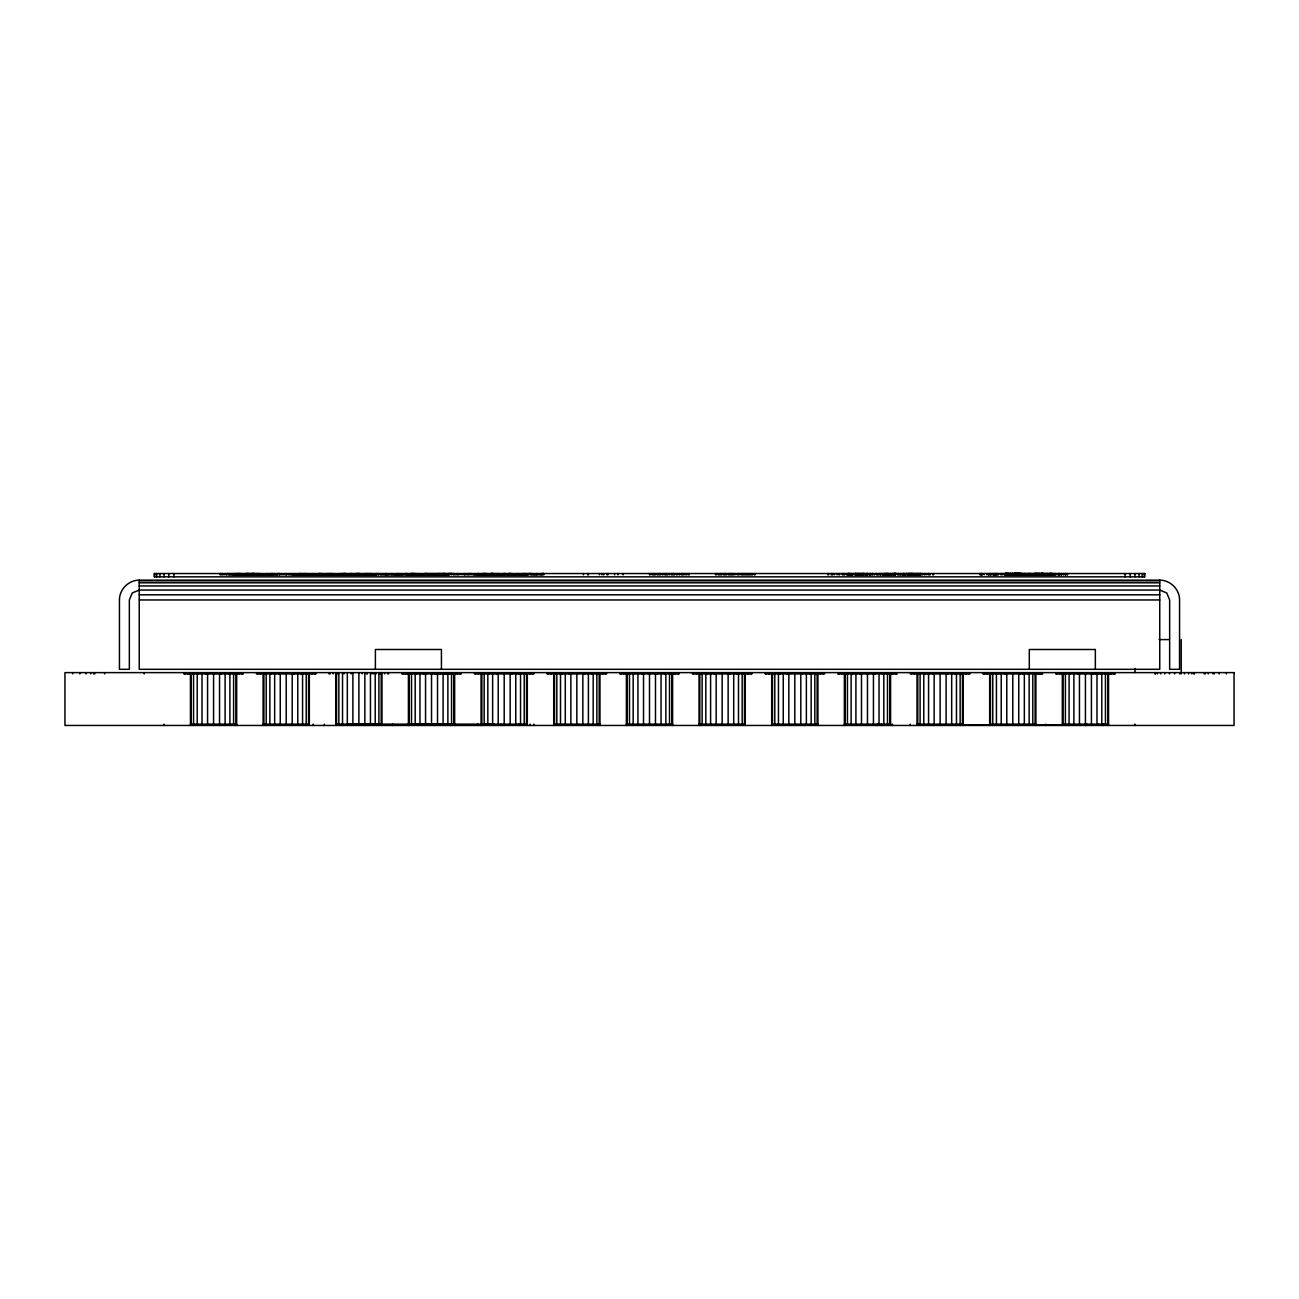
<?xml version="1.0" encoding="UTF-8"?>
<svg xmlns="http://www.w3.org/2000/svg" width="1299" height="1299" viewBox="0 0 1299 1299"><rect width="100%" height="100%" fill="white"/><g stroke="black" fill="none" stroke-linecap="round" stroke-linejoin="round"><path stroke-width="1.5" d="M880.121 574.856L880.121 573.541M1022.118 574.856L1020.673 573.541L1018.773 574.856L1017.003 573.541L1015.104 574.856L1015.363 573.541L1018.595 574.856L1022.118 573.541L1022.118 574.856L1019.342 573.541L1017.409 574.856L1016.484 573.541L1014.405 574.856L1012.7 573.541L1012.132 574.856L1010.752 573.541L1010.216 574.856L1009.128 573.541L1008.69 574.856L1007.699 573.541L1007.196 574.856L1006.27 573.541L1006.254 574.856L1008.446 573.541L1010.005 574.856L1011.726 573.541L1015.282 574.856L1016.321 573.541L1016.776 574.856L1018.773 573.541L1021.258 574.856L1021.42 573.541M885.918 573.541L885.918 574.856L888.289 573.541L888.646 574.856L888.662 573.541L889.377 574.856L890.286 573.541L890.952 574.856L890.968 573.541L891.26 574.856L894.021 573.541L894.394 574.856L894.881 573.541L895.043 574.856L895.352 573.541L895.238 574.856L894.881 573.541L893.761 574.856L892.121 573.541L891.747 574.856L890.546 573.541L888.76 574.856L888.76 573.541L886.34 574.856L884.749 573.541L883.742 574.856L880.349 573.541L878.205 574.856L876.435 573.541L872.473 574.856L872.473 573.541L869.534 574.856L868.203 573.541L866.595 574.856L864.046 573.541L863.283 574.856L862.081 573.541L860.23 574.856L860.247 573.541L858.769 574.856L855.684 573.541L855.83 574.856L856.512 573.541L857.535 574.856L858.899 573.541L862.098 574.856L862.406 573.541L870.249 574.856L872.441 573.541L882.589 574.856L882.589 573.541L892.933 574.856L895.693 573.541L902.984 574.856L903.601 573.541L910.924 574.856L910.924 573.541L913.782 574.856L915.259 573.541L916.25 574.856L917.987 573.541L918.49 574.856L919.66 573.541L920.033 574.856L920.374 573.541L920.601 574.856L920.601 573.541L920.52 574.856L920.114 573.541L919.416 574.856L918.799 573.541L918.003 574.856L917.565 573.541L915.99 574.856L915.99 573.541L914.155 574.856L913.246 573.541L912.125 574.856L910.128 573.541L909.966 574.856L908.618 573.541L906.978 574.856L907.14 573.541L904.883 574.856L903.877 573.541L903.649 574.856L900.012 573.541L900.012 574.856L896.342 573.541L894.849 574.856L892.64 573.541L891.114 574.856L887.331 573.541L886.941 574.856L886.34 573.541L885.48 574.856L885.041 573.541L883.369 574.856L881.566 573.541L880.446 574.856L879.748 573.541L877.361 574.856L875.851 573.541L874.617 574.856L871.856 573.541L871.856 574.856L867.618 573.541L867.602 574.856L866.352 573.541L863.575 574.856L863.575 573.541M1013.382 574.856L1013.252 573.541L1013.058 574.856L1012.132 573.541L1011.97 574.856L1010.216 573.541L1010.005 574.856L1005.264 573.541L1005.199 574.856L1005.767 573.541L1006.871 574.856L1007.699 573.541L1008.186 574.856L1009.291 573.541L1009.632 574.856L1010.801 573.541L1011.304 574.856L1012.197 573.541L1013.171 574.856L1014.373 573.541L1014.974 574.856L1016.435 573.541L1017.409 574.856L1019.066 573.541L1025.155 574.856L1036.099 573.541L1038.973 574.856L1042.431 573.541L1044.672 574.856L1047.108 573.541L1048.943 574.856L1050.355 573.541L1051.459 574.856L1052.011 573.541L1051.979 574.856L1051.346 573.541L1050.388 574.856L1050.258 573.541L1049.072 574.856L1049.04 573.541L1047.367 574.856L1047.286 573.541L1043.925 574.856L1042.675 573.541L1038.648 574.856L1036.894 573.541L1032.575 574.856L1019.926 573.541L1019.569 574.856L1018.773 573.541L1017.653 574.856L1016.711 573.541L1015.948 574.856L1015.022 573.541L1014.259 574.856L1014.275 573.541L1014.779 574.856L1015.233 573.541L1018.156 574.856L1018.871 573.541L1024.7 574.856L1036.375 573.541L1039.168 574.856L1042.171 573.541L1042.707 574.856L1045.127 573.541L1045.5 574.856L1047.286 573.541L1048.082 574.856L1050.599 573.541L1050.842 574.856L1051.784 573.541L1052.352 574.856L1052.32 573.541L1052.515 574.856M1005.264 574.856L1005.897 573.541L1007.407 574.856L1008.82 573.541L1014.73 574.856L1014.892 573.541L1015.25 574.856L1015.266 573.541L1014.503 574.856L1013.691 573.541L1013.723 574.856L1014.892 573.541L1012.782 574.856L1012.441 573.541L1010.963 574.856L1010.801 573.541L1009.81 574.856L1009.226 573.541L1008.998 574.856L1007.992 573.541L1006.985 574.856L1006.254 573.541L1005.491 574.856L1005.199 573.541L1005.491 574.856L1006.254 573.541L1006.985 574.856L1007.066 573.541L1009.063 574.856L1011.71 573.541L1012.976 574.856L1013.123 573.541M1013.853 573.541L1013.691 574.856M1014.275 574.856L1014.162 573.541L1014.47 574.856L1014.568 573.541L1014.649 574.856L1015.217 573.541L1015.85 574.856L1015.867 573.541L1016.662 574.856L1017.539 573.541L1017.442 574.856M1015.997 573.541L1015.12 574.856L1015.022 573.541L1015.25 574.856L1015.266 573.541L1015.477 574.856L1015.753 573.541L1016.208 574.856L1016.403 573.541L1016.857 574.856L1017.166 573.541L1017.62 574.856L1018.059 573.541L1019.13 574.856L1020.576 573.541L1020.576 574.856M1036.358 574.856L1039.135 573.541L1040.337 574.856L1041.392 573.541L1041.798 574.856L1041.977 573.541L1042.642 574.856L1042.659 573.541L1041.798 574.856L1041.1 573.541L1040.726 574.856L1039.931 573.541L1039.59 574.856L1038.94 573.541L1038.567 574.856L1037.852 573.541L1036.358 574.856L1035.108 573.541L1032.559 574.856L1032.559 573.541M1022.199 573.541L1020.9 574.856L1019.926 573.541L1018.66 574.856L1017.718 573.541L1017.653 574.856L1017.214 573.541L1016.662 574.856L1016.906 573.541M913.278 573.541L913.294 574.856L913.213 573.541L912.986 574.856L912.271 573.541L912.434 574.856L911.249 573.541L911.216 574.856L910.047 573.541L907.644 574.856L906.572 573.541L902.902 574.856L902.902 573.541M1016.662 574.856L1017.718 573.541M1051.297 574.856L1051.346 573.541M1015.834 574.856L1015.786 573.541M848.198 573.541L848.296 574.856L848.75 573.541L849.79 574.856L850.212 573.541L851.982 574.856L853.914 573.541L855.684 574.856L855.408 573.541L855.31 574.856L855.408 573.541L855.538 574.856L855.619 573.541L856.22 574.856L856.512 573.541L856.918 574.856L857.843 573.541L858.769 574.856L858.899 573.541L862.227 574.856L863.997 573.541L865.426 574.856L870.395 573.541L870.395 574.856M1015.201 573.541L1014.795 574.856M903.649 574.856L903.747 573.541M908.521 574.856L908.618 573.541M1014.47 574.856L1014.438 573.541M1015.282 574.856L1015.396 573.541L1015.477 574.856M883.369 574.856L883.288 573.541L884.505 574.856L884.651 573.541M848.604 574.856L848.75 573.541M1008.82 573.541L1009.063 574.856M856.301 574.856L856.512 573.541M887.412 574.856L887.72 573.541L887.509 574.856L887.363 573.541L887.331 574.856L887.038 573.541L886.665 574.856L885.804 573.541L884.505 574.856M1011.483 574.856L1011.71 573.541L1011.791 574.856M1007.992 573.541L1007.748 574.856L1007.699 573.541M1037.609 574.856L1037.852 573.541M1017.945 573.541L1017.685 574.856L1017.929 573.541L1018.578 574.856L1018.773 573.541L1018.854 574.856L1019.991 573.541L1020.024 574.856L1020.998 573.541L1022.475 574.856L1024.846 573.541L1024.781 574.856M1041.36 574.856L1041.619 573.541L1042.48 574.856L1043.698 573.541L1043.714 574.856L1042.707 573.541M848.198 574.856L848.474 573.541L848.718 574.856L849.319 573.541L850.26 574.856L851.332 573.541L852.355 574.856L855.018 573.541L855.018 574.856M1043.682 573.541L1043.682 574.856L1043.535 573.541L1042.642 574.856M851.982 574.856L852.323 573.541L852.29 574.856M858.623 574.856L857.843 573.541L857.486 574.856L857.925 573.541M857.324 574.856L857.843 573.541M1018.773 574.856L1019.309 573.541M1005.199 573.541L1005.637 574.856L1006.465 573.541L1006.774 574.856L1007.375 573.541L1008.641 574.856L1008.641 573.541L1008.381 574.856M859.402 574.856L860.23 573.541L860.23 574.856M1035.303 574.856L1035.108 573.541L1035.953 574.856L1037.414 573.541L1037.95 574.856L1041.619 573.541M863.575 574.856L863.218 573.541L859.97 574.856L858.899 573.541L858.996 574.856M1032.299 574.856L1036.099 573.541M139.253 580.15C128.65 580.085 119.378 589.356 119.443 599.959L119.443 669.31L129.348 669.31L129.348 599.959L132.254 592.961L139.253 590.055L1159.747 590.055L1166.746 592.961L1169.652 599.959L1169.652 669.31L1179.557 669.31L1179.557 599.959C1179.622 589.356 1170.35 580.085 1159.747 580.15L139.253 580.15L139.253 669.31L1159.747 669.31L1159.747 580.15M317.362 574.775C289.239 573.379 261.359 574.548 233.382 574.207L239.99 574.856L253.191 573.541L277.726 574.775M238.09 574.775L220.164 573.541L220.164 574.856C250.35 573.606 280.438 573.931 310.753 574.775M244.602 574.791L226.773 574.207L319.245 574.207M261.684 574.775C298.575 573.297 335.174 574.596 372.082 574.207L360.765 574.775M264.46 574.824L233.382 574.207C281.445 574.19 328.744 573.671 376.71 574.791L347.547 574.775M286.884 574.791L233.382 574.207C274.722 573.914 315.641 573.687 356.9 574.791M297.536 574.775L286.218 574.207C307.668 574.207 328.891 573.557 350.389 574.775M319.245 574.856L319.245 573.541C345.014 575.83 370.718 572.518 396.617 574.775M301.319 574.775C335.418 573.801 369.111 573.801 403.226 574.775M337.172 574.775L325.854 574.207C358.167 574.093 390.479 573.638 422.938 574.791M365.474 574.856L365.474 573.541C393.402 575.701 421.266 572.615 449.373 574.791C424.14 573.736 399.199 573.752 373.966 574.775M341.036 574.791C375.086 573.752 408.73 573.752 442.764 574.791M398.501 574.856L398.501 573.541L385.3 574.856L385.3 573.541L398.501 574.856L411.718 573.541L438.136 574.207L413.602 574.808L438.136 573.541L451.354 574.207L433.509 574.791M380.575 574.775C404.265 573.638 427.663 574.109 451.354 574.207L426.819 574.808L451.354 573.541L464.555 574.207L453.237 574.775M409.834 574.775L398.501 574.207C441.969 574.531 485.112 573.509 528.725 574.775M416.346 574.791L398.501 574.207C446.304 574.629 494.01 572.989 541.927 574.775M424.919 574.856L424.919 573.541C451.321 575.749 477.626 572.794 504.191 574.207L492.873 574.775L530.609 573.541L543.826 574.856L543.826 573.541L519.291 574.775M431.528 574.856L431.528 573.541C466.633 575.506 501.836 572.859 537.218 574.207M477.772 574.207L502.307 574.775M517.392 574.856L517.392 573.541L524 574.207L517.392 574.856L504.191 573.541L490.973 574.856L490.973 573.541L517.392 574.207M510.799 574.856L510.799 573.541L497.582 574.856L497.582 573.541L510.799 574.856L524 573.541L537.218 574.856L537.218 573.541L524 574.856L510.799 573.541L486.264 574.775M543.826 573.541L530.609 574.856L530.609 573.541M266.409 573.541L266.409 574.856L253.191 573.541L239.99 574.207L251.308 574.775M248.482 574.775L273.017 573.541L273.017 574.856M255.075 574.775L279.61 573.541L279.61 574.856M288.102 574.775L332.463 573.541L332.463 574.856M294.711 574.775L306.028 574.207M321.129 574.775L345.664 573.541L345.664 574.856M327.738 574.775L352.273 573.541L352.273 574.856M365.474 574.207L378.691 573.541L378.691 574.856M367.373 574.775L378.691 574.207M406.993 574.775L418.327 574.207L405.109 573.541L405.109 574.856M420.21 574.775L444.745 573.541L444.745 574.856M469.28 574.775L457.946 574.207L471.164 573.541L471.164 574.856M512.683 574.775L524 574.207L488.343 574.791M228.754 574.791L259.8 573.541L259.8 574.856M248.564 574.791L266.409 574.207L246.583 573.541L233.382 574.856L233.382 573.541L273.017 574.207M345.664 573.541L325.854 574.207L343.683 574.791M321.226 574.791L358.881 573.541L372.082 574.856L372.082 573.541L352.273 574.207M407.09 574.791L444.745 573.541M235.265 574.808L259.8 574.207M473.047 574.808L497.582 574.207M479.656 574.808L504.191 574.207L490.973 573.541L504.191 574.856L504.191 573.541M253.191 574.207L226.773 574.207L239.99 573.541L239.99 574.856M279.61 574.207L370.101 574.791M424.919 574.207L451.354 573.541L451.354 574.856M457.946 574.207L495.698 574.808M139.253 580.815L1159.747 580.815M139.253 582.796L1159.747 582.796M139.253 585.946L1159.747 585.946M139.253 594.828L1159.747 594.828M139.253 599.959L1159.747 599.959M1159.098 639.595L1169.149 639.595M190.45 724.144L236.678 724.144M263.096 724.144L309.341 724.144M335.759 724.144L381.987 724.144M408.422 724.144L454.65 724.144M481.068 724.144L527.313 724.144M553.731 724.144L599.959 724.144M626.378 724.144L672.622 724.144M699.041 724.144L745.269 724.144M771.687 724.144L817.932 724.144M844.35 724.144L890.578 724.144M917.013 724.144L963.241 724.144M989.659 724.144L1035.904 724.144M1062.322 724.144L1108.55 724.144M917.013 724.793L1062.322 724.793M330.514 574.824L299.436 574.207L317.265 574.791M424.919 573.541L451.354 574.207M508.899 574.775L484.381 573.541L471.164 574.207L482.481 574.775M436.253 574.775L411.718 573.541L411.718 574.856M405.109 574.207L416.427 574.775M356.981 574.775L345.664 574.207L358.881 573.541L358.881 574.856M319.245 573.541L343.78 574.775M323.971 574.775L299.436 573.541L299.436 574.856M304.145 574.775L292.827 574.207L306.028 573.541L306.028 574.856M271.118 574.775L246.583 573.541L246.583 574.856M257.916 574.775L226.773 573.541L226.773 574.856M490.973 574.207L484.381 573.541L484.381 574.856M484.381 574.207L477.772 573.541L477.772 574.856M1007.082 573.541L1007.407 574.856M1012.749 573.541L1012.976 574.856M920.114 573.541L920.277 574.856L920.309 573.541M867.31 573.541L867.456 574.856L867.472 573.541M865.28 573.541L865.426 574.856M1043.487 573.541L1043.568 574.856M855.408 573.541L855.44 574.856M912.271 573.541L912.288 574.856M893.761 573.541L893.761 574.856M894.881 573.541L894.881 574.856M876.435 573.541L876.435 574.856M866.157 573.541L866.157 574.856M1226.353 672.622L1226.353 673.937M1219.193 672.622L1219.193 673.937M1214.24 672.622L1214.24 673.937M1213.039 672.622L1213.039 673.937M1208.314 672.622L1208.314 673.937M1205.342 672.622L1205.342 673.937M1204.319 672.622L1204.319 673.937M1194.414 672.622L1194.414 673.937M1193.749 672.622L1193.749 673.937M1191.768 672.622L1191.768 673.937M1188.617 672.622L1188.617 673.937M1184.509 672.622L1184.509 673.937M1181.213 639.595L1181.213 673.937M1179.736 672.622L1179.736 673.937M1174.605 672.622L1174.605 673.937M1169.473 672.622L1169.473 673.937M1164.7 672.622L1164.7 673.937M1160.592 672.622L1160.592 673.937M1157.441 672.622L1157.441 673.937M1155.461 672.622L1155.461 673.937M1154.795 672.622L1154.795 673.937M1144.208 573.541L1144.208 576.837M1142.227 573.541L1142.227 576.837M1139.077 573.541L1139.077 576.837M1134.969 573.541L1134.969 576.837M1134.969 668.725L1134.969 672.622M1134.969 724.144L1134.969 725.459M1130.195 573.541L1130.195 576.837M1125.064 573.541L1125.064 576.837M1115.159 672.622L1115.159 673.937L1055.714 673.937L1055.714 672.622M1114.152 672.622L1114.152 673.937M1111.181 672.622L1111.181 673.937M1110.028 672.622L1110.028 673.937M1108.55 673.937L1108.55 725.459M1107.771 673.937L1107.771 724.144M1106.456 672.622L1106.456 673.937M1105.449 673.937L1105.449 724.144M1105.254 672.622L1105.254 673.937M1103.322 724.144L1103.322 725.459M1101.942 724.144L1101.942 725.459M1101.779 673.937L1101.779 724.144M1101.146 672.622L1101.146 673.937M1100.302 672.622L1100.302 673.937M1098.126 724.144L1098.126 725.459M1097.996 672.622L1097.996 673.937M1096.989 673.937L1096.989 724.144M1096.015 672.622L1096.015 673.937M1095.349 669.31L1095.349 649.5L1029.295 649.5L1029.295 669.31M1095.349 672.622L1095.349 673.937M1093.125 672.622L1093.125 673.937M1091.42 673.937L1091.42 724.144M1086.906 724.144L1086.906 725.459M1085.802 724.144L1085.802 725.459M1085.428 672.622L1085.428 724.144M1079.453 673.937L1079.453 724.144M1077.748 672.622L1077.748 673.937M1073.883 673.937L1073.883 724.144M1070.571 672.622L1070.571 673.937M1069.093 673.937L1069.061 725.459M1068.281 724.144L1068.281 725.459M1067.583 573.541L1067.583 574.856M1067.047 573.541L1067.047 574.856M1065.7 573.541L1065.7 574.856M1065.472 573.541L1065.472 574.856M1065.407 673.937L1065.407 724.144M1065.229 573.541L1065.229 574.856M1064.417 672.622L1064.417 673.937M1063.849 573.541L1063.849 574.856M1062.988 573.541L1062.988 574.856M1063.102 673.937L1063.102 724.144M1062.322 673.937L1062.322 725.459M1061.786 573.541L1061.656 574.856M1061.38 573.541L1061.38 574.856M1060.114 573.541L1060.114 574.856M1059.74 573.541L1059.692 574.856M1059.692 672.622L1059.692 673.937M1059.27 573.541L1059.27 574.856M1058.799 573.541L1058.799 574.856M1058.425 573.541L1058.425 574.856M1057.159 573.541L1057.159 574.856M1056.72 672.622L1056.72 673.937M1055.941 573.541L1055.892 574.856M1055.454 573.541L1055.454 574.856M1054.626 573.541L1054.626 574.856M1054.203 573.541L1054.203 574.856M1053.781 573.541L1053.781 574.856M1053.359 573.541L1053.229 574.856M1052.758 573.541L1052.758 574.856M1051.881 573.541L1051.881 574.856M1051.817 573.541L1051.67 574.856M1050.859 573.541L1050.826 574.856M1050.306 573.541L1050.306 574.856M1050.063 573.541L1050.063 574.856M1049.917 573.541L1049.917 574.856M1049.608 573.541L1049.608 574.856M1049.267 573.541L1049.267 574.856M1048.309 573.541L1048.374 574.856M1046.88 573.541L1046.88 574.856M1046.15 573.541L1046.15 574.856M1045.809 724.144L1045.809 725.459M1045.175 573.541L1045.175 574.856M1044.981 573.541L1044.981 574.856M1044.039 573.541L1044.039 574.856M1043.016 573.541L1043.016 574.856M1042.496 672.622L1042.496 673.937L983.051 673.937L983.051 672.622M1041.83 672.622L1041.83 673.937M1041.733 573.541L1041.733 574.856M1041.295 573.541L1041.295 574.856M1041.489 672.622L1041.489 673.937M1040.986 573.541L1040.986 574.856M1040.32 573.541L1040.32 574.856M1039.931 573.541L1040.012 574.856M1039.866 573.541L1039.866 574.856M1039.85 672.622L1039.85 673.937M1038.908 573.541L1038.908 574.856M1038.697 573.541L1038.794 574.856M1038.291 573.541L1038.551 574.856M1038.518 672.622L1038.518 673.937M1038.096 573.541L1038.08 574.856M1037.446 573.541L1037.446 574.856M1037.008 573.541L1037.008 574.856M1036.732 573.541L1036.732 574.856M1036.699 672.622L1036.699 673.937M1036.586 574.856L1036.44 573.541L1036.196 574.856M1035.904 673.937L1035.904 725.459M1035.709 573.541L1035.741 574.856M1035.108 673.937L1035.108 724.144M1034.913 573.541L1034.913 574.856M1034.718 573.541L1034.718 574.856M1034.491 573.541L1034.491 574.856M1034.215 573.541L1034.215 574.856M1033.793 672.622L1033.793 673.937M1033.647 573.541L1033.647 574.856M1032.802 573.541L1032.802 574.856M1032.802 673.937L1032.802 724.144M1032.591 672.622L1032.591 673.937M1031.958 573.541L1031.958 574.856M1031.568 573.541L1031.666 574.856M1031.114 573.541L1031.114 574.856M1030.692 573.541L1030.692 574.856M1030.269 573.541L1030.383 574.856M1030.123 573.541L1030.123 574.856M1029.847 573.541L1029.847 574.856M1029.425 573.541L1029.425 574.856M1029.214 573.541L1029.214 574.856M1029.133 673.937L1029.133 724.144M1028.581 573.541L1028.581 574.856M1028.532 573.541L1028.532 574.856M1028.159 573.541L1028.159 574.856M1027.736 573.541L1027.866 574.856M1027.818 672.622L1027.818 673.937M1027.639 672.622L1027.639 673.937M1027.314 573.541L1027.314 574.856M1026.941 573.541L1026.941 574.856M1025.804 573.541L1025.804 574.856M1025.349 573.541L1025.349 574.856M1025.203 573.541L1025.203 574.856M1024.521 573.541L1024.554 574.856M1024.359 573.541L1024.359 574.856M1024.343 673.937L1024.343 724.144M1023.921 573.541L1023.921 574.856M1023.174 573.541L1023.303 574.856M1022.898 573.541L1023.125 574.856M1022.686 573.541L1022.686 574.856M1022.686 672.622L1022.686 673.937M1021.842 573.541L1021.842 574.856M1020.998 573.541L1020.998 574.856M1020.478 672.622L1020.478 673.937M1020.251 573.541L1020.251 574.856M1020.153 573.541L1020.153 574.856M1019.731 573.541L1019.731 574.856M1018.903 573.541L1018.936 574.856M1018.757 673.937L1018.725 725.459M1018.172 573.541L1018.172 574.856M1017.085 573.541L1017.085 574.856M1016.175 573.541L1016.175 574.856M1012.782 672.622L1012.782 724.144M1010.963 573.541L1010.963 574.856M1010.541 573.541L1010.541 574.856M1009.388 573.541L1009.388 574.856M1008.138 573.541L1008.235 574.856M1007.569 573.541L1007.618 574.856M1006.644 573.541L1006.644 574.856M1006.79 673.937L1006.79 724.144M1006.368 573.541L1006.628 574.856M1005.929 573.541L1005.929 574.856M1005.67 573.541L1005.783 574.856M1005.345 573.541L1005.41 574.856M1005.085 672.622L1005.085 673.937M1004.679 573.541L1004.679 574.856M1002.99 573.541L1002.99 574.856M1001.87 573.541L1001.805 574.856M1001.22 673.937L1001.22 724.144M1000.409 573.541L1000.652 574.856M998.541 573.541L998.541 574.856M997.924 672.622L997.924 673.937M997.356 573.541L997.356 574.856M997.047 573.541L997.031 574.856M996.43 673.937L996.43 724.144M996.187 573.541L996.187 574.856M995.797 573.541L995.911 574.856M995.131 573.541L995.131 574.856M994.076 574.856L994.027 573.541L993.881 574.856M993.573 573.541L993.573 574.856M992.761 673.937L992.761 724.144M992.452 573.541L992.452 574.856M991.77 672.622L991.77 673.937M991.429 573.541L991.429 574.856M990.471 573.541L990.471 574.856M990.455 673.937L990.455 724.144M990.228 573.541L990.228 574.856M989.659 673.937L989.659 725.459M989.156 573.541L989.156 574.856M988.766 573.541L988.766 574.856M988.068 573.541L988.068 574.856M987.045 672.622L987.045 673.937M986.834 573.541L986.802 574.856M984.204 573.541L984.204 574.856M984.074 672.622L984.074 673.937M982.401 573.541L982.401 574.856M981.768 573.541L981.768 574.856M981.411 573.541L981.427 574.856M981.086 573.541L981.086 574.856M980.891 573.541L980.891 574.856M979.901 573.541L980.047 574.856M969.85 672.622L969.85 673.937L910.404 673.937L910.404 672.622M968.827 672.622L968.827 673.937M965.871 672.622L965.871 673.937M963.241 673.937L963.241 725.459M962.462 673.937L962.462 724.144M961.146 672.622L961.146 673.937M960.594 724.144L960.594 725.459M960.14 673.937L960.14 724.144M956.47 673.937L956.47 724.144M954.992 672.622L954.992 673.937M951.68 673.937L951.68 724.144M947.815 672.622L947.815 673.937M946.11 673.937L946.11 724.144M940.119 672.622L940.119 724.144M934.143 673.937L934.143 724.144M933.526 573.541L933.526 574.856M933.526 724.144L933.526 725.459M932.682 573.541L932.682 574.856M932.438 672.622L932.438 673.937M930.149 573.541L930.149 574.856M929.305 573.541L929.305 574.856M928.46 573.541L928.46 574.856M928.558 673.937L928.558 724.144M926.772 573.541L926.772 574.856M925.261 672.622L925.261 673.937M925.083 573.541L925.083 574.856M924.239 573.541L924.239 574.856M923.784 673.937L923.784 724.144M922.55 573.541L922.55 574.856M921.722 573.541L921.722 574.856M920.098 673.937L920.098 724.144M919.189 573.541L919.189 574.856M919.107 672.622L919.107 673.937M918.344 573.541L918.344 574.856M917.792 673.937L917.792 724.144M917.5 573.541L917.5 574.856M917.013 673.937L917.013 725.459M916.656 573.541L916.656 574.856M915.811 573.541L915.811 574.856M914.967 573.541L914.967 574.856M914.382 672.622L914.382 673.937M914.123 573.541L914.123 574.856M911.817 573.541L911.817 574.856M911.508 573.541L911.508 574.856M911.411 672.622L911.411 673.937M911.265 573.541L911.265 574.856M910.745 573.541L910.745 574.856M910.063 574.856L910.063 573.541L907.676 574.856L907.465 573.541L907.043 574.856L906.556 573.541L904.575 574.856L902.123 573.541L902.123 574.856M910.258 724.144L910.258 725.459M909.917 573.541L909.917 574.856M909.332 573.541L909.332 574.856M909.073 573.541L909.073 574.856M908.228 573.541L908.228 574.856M905.695 573.541L905.695 574.856M904.851 573.541L904.851 574.856M903.162 573.541L903.162 574.856M900.629 573.541L900.629 574.856M898.94 573.541L898.94 574.856M898.096 573.541L898.096 574.856M897.268 573.541L897.268 574.856M897.187 672.622L897.187 673.937L837.741 673.937L837.741 672.622M896.18 672.622L896.18 673.937M895.352 573.541L895.352 574.856M894.735 573.541L894.735 574.856M893.891 573.541L893.891 574.856M893.209 672.622L893.209 673.937M892.413 724.144L892.413 725.459M890.578 673.937L890.578 725.459M889.799 673.937L889.799 724.144M888.484 672.622L888.484 673.937M887.493 673.937L887.493 724.144M883.807 673.937L883.807 724.144M882.33 672.622L882.33 673.937M881.209 724.144L881.209 725.459M879.033 673.937L879.033 724.144M877.377 724.144L877.377 725.459M875.169 672.622L875.169 673.937M873.448 673.937L873.448 724.144M869.486 573.541L869.486 574.856M867.472 672.622L867.472 724.144M866.628 573.541L866.628 574.856M864.095 573.541L864.095 574.856M863.25 573.541L863.234 574.856L861.123 573.541L860.052 574.856L859.97 573.541M862.406 573.541L862.406 574.856M861.481 673.937L861.481 724.144M860.717 573.541L860.717 574.856M859.776 672.622L859.776 673.937M858.201 573.541L858.201 574.856M855.911 673.937L855.911 724.144M853.134 573.541L853.134 574.856M852.599 672.622L852.599 673.937M851.446 573.541L851.446 574.856M851.121 673.937L851.121 724.144M850.601 573.541L850.601 574.856M849.757 573.541L849.757 574.856M849.367 573.541L849.367 574.856M848.913 573.541L848.913 574.856M848.068 573.541L848.068 574.856M847.224 573.541L847.224 574.856M847.451 673.937L847.451 724.144M846.445 672.622L846.445 673.937M846.38 573.541L846.38 574.856M845.146 673.937L845.146 724.144M844.707 573.541L844.707 574.856M844.35 673.937L844.35 725.459M843.863 573.541L843.863 574.856M843.019 573.541L843.019 574.856M842.174 573.541L842.174 574.856M841.72 672.622L841.72 673.937M839.641 573.541L839.641 574.856M838.797 573.541L838.797 574.856M838.764 672.622L838.764 673.937M837.108 573.541L837.108 574.856M834.575 573.541L834.575 574.856M832.903 573.541L832.903 574.856M832.058 573.541L832.058 574.856M831.214 573.541L831.214 574.856M828.681 573.541L828.681 574.856M827.836 573.541L827.836 574.856M824.54 672.622L824.54 673.937L765.095 673.937L765.095 672.622M823.517 672.622L823.517 673.937M820.546 672.622L820.546 673.937M817.932 673.937L817.932 725.459M817.136 673.937L817.136 724.144M815.837 672.622L815.837 673.937M814.83 673.937L814.83 724.144M811.161 673.937L811.161 724.144M809.667 672.622L809.667 673.937M806.37 673.937L806.37 724.144M802.506 672.622L802.506 673.937M800.801 673.937L800.801 724.144M794.809 672.622L794.809 724.144M788.834 673.937L788.834 724.144M787.113 672.622L787.113 673.937M783.248 673.937L783.248 724.144M779.952 672.622L779.952 673.937M778.458 673.937L778.458 724.144M774.789 673.937L774.789 724.144M773.798 672.622L773.798 673.937M772.483 673.937L772.483 724.144M771.687 673.937L771.687 725.459M769.073 672.622L769.073 673.937M766.101 672.622L766.101 673.937M755.174 573.541L755.174 574.856M754.346 573.541L754.346 574.856M752.657 573.541L752.657 574.856M751.812 573.541L751.812 574.856M751.877 672.622L751.877 673.937L692.432 673.937L692.432 672.622M750.968 573.541L750.968 574.856M750.871 672.622L750.871 673.937M750.124 573.541L750.124 574.856M749.279 573.541L749.279 574.856M748.435 573.541L748.435 574.856M747.899 672.622L747.899 673.937M747.591 573.541L747.591 574.856M746.746 573.541L746.746 574.856M745.902 573.541L745.902 574.856M745.269 673.937L745.269 725.459M745.058 573.541L745.058 574.856M744.489 673.937L744.489 724.144M744.213 573.541L744.213 574.856M743.369 573.541L743.369 574.856M743.174 672.622L743.174 673.937M742.541 573.541L742.541 574.856M742.184 673.937L742.184 724.144M741.697 573.541L741.697 574.856M740.852 573.541L740.852 574.856M739.163 573.541L739.163 574.856M738.498 673.937L738.498 724.144M738.319 573.541L738.319 574.856M737.475 573.541L737.475 574.856M737.02 672.622L737.02 673.937M735.786 573.541L735.786 574.856M734.097 573.541L734.097 574.856M733.708 673.937L733.708 724.144M733.253 573.541L733.253 574.856M732.409 573.541L732.409 574.856M731.564 573.541L731.564 574.856M730.736 573.541L730.736 574.856M729.892 573.541L729.892 574.856M729.843 672.622L729.843 673.937M729.048 573.541L729.048 574.856M728.203 573.541L728.203 574.856M728.138 673.937L728.138 724.144M726.514 573.541L726.514 574.856M725.67 573.541L725.67 574.856M724.826 573.541L724.826 574.856M723.981 573.541L723.981 574.856M723.137 573.541L723.137 574.856M722.163 672.622L722.163 724.144M721.448 573.541L721.448 574.856M720.604 573.541L720.604 574.856M719.76 573.541L719.76 574.856M718.932 573.541L718.932 574.856M718.087 573.541L718.087 574.856M716.399 573.541L716.399 574.856M716.171 673.937L716.171 724.144M715.554 573.541L715.554 574.856M714.466 672.622L714.466 673.937M710.602 673.937L710.602 724.144M707.289 672.622L707.289 673.937M705.812 673.937L705.812 724.144M702.142 673.937L702.142 724.144M701.135 672.622L701.135 673.937M699.82 673.937L699.82 724.144M699.041 673.937L699.041 725.459M696.41 672.622L696.41 673.937M693.439 672.622L693.439 673.937M689.136 573.541L689.136 574.856M688.291 573.541L688.291 574.856M686.603 573.541L686.603 574.856M685.758 573.541L685.758 574.856M684.07 573.541L684.07 574.856M683.225 573.541L683.225 574.856M682.381 573.541L682.381 574.856M681.537 573.541L681.537 574.856M679.848 573.541L679.848 574.856M679.231 672.622L679.231 673.937L619.769 673.937L619.769 672.622M679.02 573.541L679.02 574.856M678.208 672.622L678.208 673.937M677.331 573.541L677.331 574.856M676.487 573.541L676.487 574.856M675.236 672.622L675.236 673.937M674.798 573.541L674.798 574.856M673.954 573.541L673.954 574.856M673.109 573.541L673.109 574.856M672.622 673.937L672.622 725.459M672.265 573.541L672.265 574.856M671.827 673.937L671.827 724.144M671.421 573.541L671.421 574.856M670.511 672.622L670.511 673.937M669.732 573.541L669.732 574.856M669.521 673.937L669.521 724.144M668.043 573.541L668.043 574.856M667.215 573.541L667.215 574.856M666.371 573.541L666.371 574.856M665.851 673.937L665.851 724.144M665.526 573.541L665.526 574.856M664.682 573.541L664.682 574.856M664.357 672.622L664.357 673.937M662.993 573.541L662.993 574.856M662.149 573.541L662.149 574.856M661.061 673.937L661.061 724.144M660.46 573.541L660.46 574.856M659.616 573.541L659.616 574.856M658.772 573.541L658.772 574.856M657.927 573.541L657.927 574.856M657.083 573.541L657.083 574.856M657.197 672.622L657.197 673.937M655.41 573.541L655.41 574.856M655.475 673.937L655.475 724.144M654.566 573.541L654.566 574.856M653.722 573.541L653.722 574.856M652.877 573.541L652.877 574.856M652.033 573.541L652.033 574.856M650.344 573.541L650.344 574.856M649.5 573.541L649.5 574.856M649.5 672.622L649.5 724.144M643.525 673.937L643.525 724.144M641.803 672.622L641.803 673.937M637.939 673.937L637.939 724.144M634.643 672.622L634.643 673.937M633.149 673.937L633.149 724.144M629.479 673.937L629.479 724.144M628.489 672.622L628.489 673.937M627.173 673.937L627.173 724.144M626.378 673.937L626.378 725.459M623.764 672.622L623.764 673.937M623.082 573.541L623.082 574.856M620.792 672.622L620.792 673.937M618.015 573.541L618.015 574.856M614.654 573.541L614.654 574.856M607.9 573.541L607.9 574.856M607.055 573.541L607.055 574.856M606.568 672.622L606.568 673.937L547.123 673.937L547.123 672.622M605.561 672.622L605.561 673.937M603.694 573.541L603.694 574.856M602.59 672.622L602.59 673.937M602.005 573.541L602.005 574.856M599.959 673.937L599.959 725.459M599.472 573.541L599.472 574.856M599.18 673.937L599.18 724.144M597.865 672.622L597.865 673.937M596.858 673.937L596.858 724.144M593.188 673.937L593.188 724.144M591.711 672.622L591.711 673.937M588.512 573.541L588.512 574.856M588.398 673.937L588.398 724.144M587.668 573.541L587.668 574.856M584.534 672.622L584.534 673.937M583.446 573.541L583.446 574.856M582.829 673.937L582.829 724.144M576.837 672.622L576.837 724.144M570.862 673.937L570.862 724.144M569.157 672.622L569.157 673.937M565.292 673.937L565.292 724.144M561.98 672.622L561.98 673.937M560.502 673.937L560.502 724.144M556.816 673.937L556.816 724.144M555.826 672.622L555.826 673.937M554.511 673.937L554.511 724.144M553.731 673.937L553.731 725.459M551.101 672.622L551.101 673.937M548.129 672.622L548.129 673.937M533.905 672.622L533.905 673.937L474.46 673.937L474.46 672.622M533.905 724.144L533.905 725.459M532.899 672.622L532.899 673.937M530.089 724.144L530.089 725.459M529.927 672.622L529.927 673.937M527.313 673.937L527.313 725.459M526.517 673.937L526.517 724.144M525.202 672.622L525.202 673.937M524.211 673.937L524.211 724.144M524 573.541L524 574.856M520.542 673.937L520.542 724.144M519.048 672.622L519.048 673.937M518.869 724.144L518.869 725.459M515.752 673.937L515.752 724.144M511.887 672.622L511.887 673.937M510.166 673.937L510.166 724.144M504.191 672.622L504.191 724.144M501.024 724.144L501.024 725.459M498.199 673.937L498.199 724.144M496.494 672.622L496.494 673.937M494.286 724.144L348.976 724.144M492.63 673.937L492.63 724.144M489.333 672.622L489.333 673.937M487.839 673.937L487.839 724.144M484.17 673.937L484.17 724.144M483.163 672.622L483.163 673.937M481.864 673.937L481.864 724.144M481.068 673.937L481.068 725.459M478.454 672.622L478.454 673.937M477.772 724.144L477.772 725.459M475.483 672.622L475.483 673.937M464.555 573.541L464.555 574.856M461.259 672.622L461.259 673.937L401.813 673.937L401.813 672.622M460.236 672.622L460.236 673.937M457.946 573.541L457.946 574.856M457.28 672.622L457.28 673.937M454.65 672.622L454.65 725.459M453.854 673.937L453.854 724.144M452.555 672.622L452.555 673.937M451.549 673.937L451.549 724.144M450.688 724.144L450.688 725.459M449.519 672.622L449.519 673.937M447.879 673.937L447.879 724.144M446.401 672.622L446.401 673.937M444.745 672.622L444.745 673.937M443.089 673.937L443.089 724.144M441.433 669.31L441.433 649.5L375.395 649.5L375.395 669.31M440.637 672.622L440.637 673.937M439.224 672.622L439.224 673.937M438.136 573.541L438.136 574.856M437.519 673.937L437.519 724.144M437.487 672.622L437.487 673.937M435.506 672.622L435.506 673.937M434.84 672.622L434.84 673.937M431.528 672.622L431.528 724.144M425.552 673.937L425.552 724.144M423.831 672.622L423.831 673.937M421.623 724.144L421.623 725.459M419.967 673.937L419.967 724.144M418.327 573.541L418.327 574.856M416.67 672.622L416.67 673.937M415.193 673.937L415.193 724.144M411.507 673.937L411.507 724.144M410.516 672.622L410.516 673.937M409.201 673.937L409.201 724.144M408.422 673.937L408.422 725.459M405.791 672.622L405.791 673.937M402.82 672.622L402.82 673.937M392.558 724.144L392.558 725.459M391.908 573.541L391.908 574.856M388.596 672.622L388.596 673.937M387.589 672.622L387.589 673.937M384.618 672.622L384.618 673.937M381.987 672.622L381.987 725.459M381.321 672.622L381.321 673.937M381.208 672.622L381.208 724.144M379.893 672.622L379.893 673.937M379.34 672.622L379.34 673.937M378.902 672.622L378.902 724.144M376.19 672.622L376.19 673.937M375.216 672.622L375.216 724.144M373.739 672.622L373.739 673.937M372.082 672.622L372.082 673.937M370.442 672.622L370.442 724.144M367.308 672.622L367.308 673.937M366.562 672.622L366.562 673.937M365.474 724.144L365.474 725.459M364.857 672.622L364.857 724.144M362.177 672.622L362.177 673.937M358.881 672.622L358.881 724.144M352.89 672.622L352.89 724.144M351.185 672.622L351.185 673.937M347.32 672.622L347.32 724.144M344.008 672.622L344.008 673.937M342.53 672.622L342.53 724.144M342.222 724.144L342.222 725.459M339.055 573.541L339.055 574.856M338.86 672.622L338.86 724.144M337.854 672.622L337.854 673.937M336.538 672.622L336.538 724.144M335.759 672.622L335.759 725.459M333.129 672.622L333.129 673.937M330.173 672.622L330.173 673.937M329.15 672.622L329.15 673.937M325.854 573.541L325.854 574.856M324.377 724.144L324.377 725.459M315.949 672.622L315.949 673.937L256.504 673.937L256.504 672.622M314.926 672.622L314.926 673.937M313.156 724.144L313.156 725.459M312.637 573.541L312.637 574.856M311.955 672.622L311.955 673.937M309.341 673.937L309.341 725.459M308.545 673.937L308.545 724.144M307.23 672.622L307.23 673.937M306.239 673.937L306.239 724.144M302.57 673.937L302.57 724.144M301.076 672.622L301.076 673.937M297.78 673.937L297.78 724.144M293.915 672.622L293.915 673.937M292.827 573.541L292.827 574.856M292.21 673.937L292.21 724.144M286.218 573.541L286.218 574.856M286.218 672.622L286.218 724.144M280.243 673.937L280.243 724.144M278.522 672.622L278.522 673.937M274.657 673.937L274.657 724.144M271.361 672.622L271.361 673.937M269.867 673.937L269.867 724.144M266.198 673.937L266.198 724.144M265.207 672.622L265.207 673.937M263.892 673.937L263.892 724.144M263.096 673.937L263.096 725.459M260.482 672.622L260.482 673.937M257.511 672.622L257.511 673.937M253.191 573.541L253.191 574.856M243.286 672.622L243.286 673.937L183.841 673.937L183.841 672.622M242.28 672.622L242.28 673.937M239.308 672.622L239.308 673.937M236.678 673.937L236.678 725.459M235.898 673.937L235.898 724.144M234.583 672.622L234.583 673.937M233.593 673.937L233.593 724.144M229.907 673.937L229.907 724.144M228.429 672.622L228.429 673.937M225.117 673.937L225.117 724.144M221.252 672.622L221.252 673.937M219.547 673.937L219.547 724.144M213.572 672.622L213.572 724.144M207.58 673.937L207.58 724.144M205.875 672.622L205.875 673.937M202.011 673.937L202.011 724.144M198.698 672.622L198.698 673.937M197.221 673.937L197.221 724.144M193.551 673.937L193.551 724.144M192.544 672.622L192.544 673.937M191.229 673.937L191.229 724.144M190.45 673.937L190.45 725.459M187.819 672.622L187.819 673.937M184.848 672.622L184.848 673.937M173.936 573.541L173.936 576.837M168.805 573.541L168.805 576.837M164.031 573.541L164.031 576.837M164.031 724.144L164.031 725.459M159.923 573.541L159.923 576.837M156.773 573.541L156.773 576.837M154.792 573.541L154.792 576.837M144.205 672.622L144.205 673.937M104.586 672.622L104.586 673.937M94.681 672.622L94.681 673.937M93.658 672.622L93.658 673.937M90.686 672.622L90.686 673.937M85.961 672.622L85.961 673.937M79.807 672.622L79.807 673.937M72.647 672.622L72.647 673.937M894.15 573.541L894.15 574.856L894.021 573.541M895.043 573.541L895.043 574.856L895.043 573.541M1039.281 573.541L1039.168 574.856L1039.119 573.541M1144.874 573.541L154.126 573.541L154.126 576.837L1144.874 576.837L1144.874 573.541M1234.05 672.622L64.95 672.622L64.95 725.459L1234.05 725.459L1234.05 672.622M1015.12 574.856L1014.892 573.541L1015.12 574.856M886.665 574.856L886.551 573.541L886.665 574.856M912.986 574.856L912.937 573.541L912.921 574.856M1047.822 574.856L1047.822 573.541L1047.757 574.856M1045.874 574.856L1045.874 573.541L1045.857 574.856M1044.526 574.856L1044.526 573.541L1044.477 574.856M1042.123 574.856L1042.123 573.541L1041.977 574.856M1012.635 574.856L1012.635 573.541L1012.571 574.856M1010.2 574.856L1010.2 573.541L1010.086 574.856M994.774 574.856L994.774 573.541L994.661 574.856"/></g></svg>
